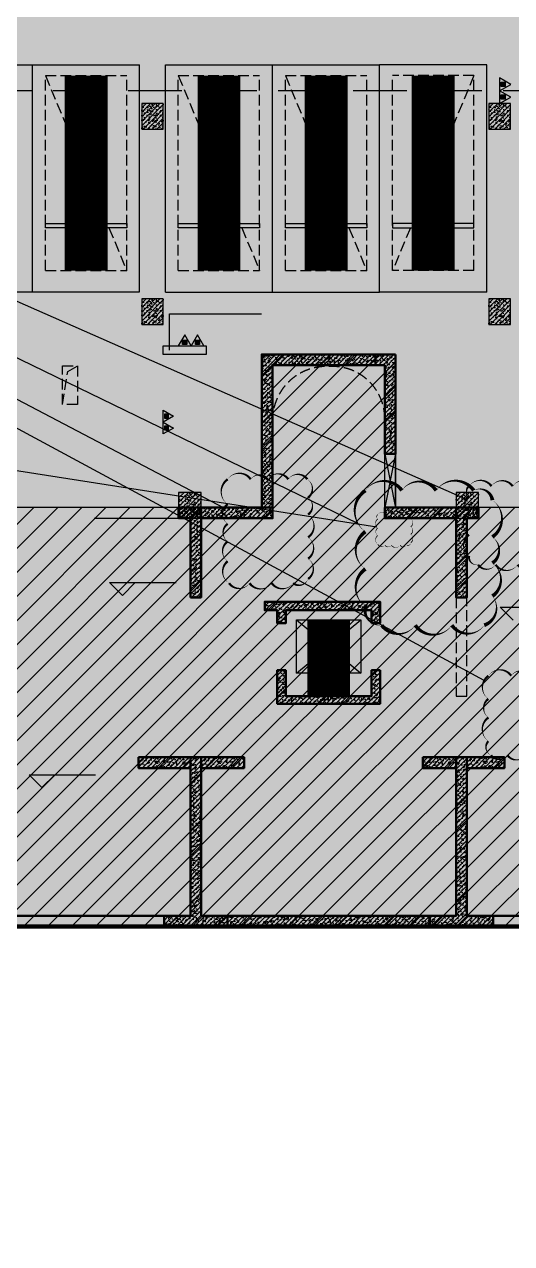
# Model space of a CAD drawing. Extents: x -1338203 to 1886333, y -530034 to 1031844.
# Drawn here: x 689717 to 701085, y 74247 to 102698 of the extents above; entities that cross this region are included whole.
import ezdxf

# ---------------------------------------------------------------- set-up
doc = ezdxf.new("R2010")
doc.units = 0
doc.header["$LTSCALE"] = 1000
doc.header["$MEASUREMENT"] = 0
for name, pattern in [('$2$DASH', [0.35, 0.25, -0.1]), ('A-001-平面B2$0$__DASH', [0.35, 0.25, -0.1]), ('A-14-平面B1$0$DASH', [0.35, 0.25, -0.1]), ('DASH', [0.35, 0.25, -0.1])]:
    doc.linetypes.add(name, pattern=pattern)
for name, color, linetype in [('$0$0A-O-HOLE', 52, 'Continuous'), ('$0$DIM_SYMB', 3, 'Continuous'), ('0A-P-PKNG-LINE', 9, 'Continuous'), ('A-14-平面B1$0$0A-A-SYMB-ELEV', 150, 'Continuous'), ('A-14-平面B1$0$0A-B-D&W', 135, 'Continuous'), ('A-14-平面B1$0$0A-E-EVTR', 2, 'Continuous'), ('A-14-平面B1$0$0A-E-STRS', 2, 'Continuous'), ('p-a-core', 1, 'Continuous'), ('p-a-regular', 5, 'Continuous'), ('S001地下一墙柱$0$S001地下一墙柱$0$0S-CC-LINE', 52, 'Continuous'), ('S001地下一墙柱$0$S001地下一墙柱$0$0S-CW-HATCH', 251, 'Continuous'), ('S001地下一墙柱$0$S001地下一墙柱$0$0S-CW-HATCH-UP', 251, 'Continuous'), ('S14柱墙B1_1$0$0S-CW-HATCH', 251, 'Continuous'), ('S14柱墙B1_1$0$0S-CW-HATCH-UP', 251, 'Continuous'), ('S14柱墙B1_1$0$0S-S-HOLE', 55, 'Continuous'), ('负一层消火栓$0$0P-ACC-FH', 7, 'Continuous'), ('负一层消火栓$0$0P-DIM-FH', 3, 'Continuous'), ('负一层消火栓$0$0P-EQUIP-FH', 7, 'Continuous'), ('负一层消火栓$0$大T4 给排水户型大样$0$0P-EQUIP-FH', 7, 'Continuous')]:
    doc.layers.add(name, color=color, linetype=linetype)
for name, color, linetype, plot in [('A-14-平面B1$0$AAD-A-MARK', 6, 'Continuous', False), ('A-14-平面B1$0$AAD-A-MODIFY_20230109', 201, 'Continuous', False), ('A-14-平面B1$0$AAD-A-MODIFY_20230111', 201, 'Continuous', False), ('AAD-A-PROOF', 30, 'Continuous', False)]:
    doc.layers.add(name, color=color, linetype=linetype, plot=plot)
doc.layers.add('p-a-regular-narrow', color=7, linetype='Continuous', true_color=0x9600ff)
doc.layers.add('p-h-walkable', color=7, linetype='Continuous', lineweight=70, true_color=0xf0f0f0)
doc.layers.add('S14柱墙B1_1$0$0S-CW-LINE', color=7, linetype='Continuous', lineweight=50)
pattern_1 = [(45, (-38543.802, -6670.83), (-17.67767, 17.67767), [])]
pattern_2 = [(45, (126415.59, -296186.8), (-53.0330086, 53.0330086), []), (50, (126415.59, -296186.8), (215.178055, -18.82564), [22.5, -247.5]), (355, (126415.59, -296186.8), (-41.6254, 225.65764), [18, -198]), (100.4514, (126433.52, -296188.37), (173.552815, 206.83186), [19.12206, -210.342634]), (46.1842, (126415.6, -296126.8), (320.17231, -49.6557), [33.75, -371.25]), (96.6356, (126442.27, -296130.94), (280.39881, 292.23536), [28.68309, -315.5139]), (351.1842, (126415.6, -296126.8), (280.39858, 292.23558), [27, -297]), (21, (126445.59, -296141.8), (179.072116, -120.785667), [22.5, -247.5]), (326, (126445.59, -296141.8), (72.9946, 217.54501), [18, -198]), (71.4514, (126460.51, -296151.87), (252.06679, 96.75915), [19.12206, -210.342634]), (37.5, (126415.59, -296186.8), (3.647957, 99.868156), [0, -195.6, 0, -201, 0, -198.75]), (7.5, (126415.59, -296186.8), (78.920861, 118.323514), [0, -114.6, 0, -191.1, 0, -75.75]), (327.5, (126348.69, -296186.8), (160.146731, -6.7664615), [0, -75, 0, -234, 0, -310.5]), (317.5, (126318.69, -296186.8), (174.95585, 30.031495), [0, -97.5, 0, -155.4, 0, -220.5])]
pattern_3 = [(45, (-1692902.3, -184090.26), (-53.0330086, 53.0330086), []), (50, (-1692902.3, -184090.26), (215.178055, -18.82564), [22.5, -247.5]), (355, (-1692902.3, -184090.26), (-41.6254, 225.65764), [18, -198]), (100.4514, (-1692884.37, -184091.83), (173.552815, 206.831863), [19.122057, -210.342634]), (46.1842, (-1692902.3, -184030.26), (320.172315, -49.655704), [33.75, -371.25]), (96.6356, (-1692875.62, -184034.4), (280.39881, 292.23536), [28.683086, -315.5139]), (351.1842, (-1692902.3, -184030.26), (280.398584, 292.23558), [27, -297]), (21, (-1692872.3, -184045.26), (179.072116, -120.785667), [22.5, -247.5]), (326, (-1692872.3, -184045.26), (72.9946, 217.545014), [18, -198]), (71.4514, (-1692857.38, -184055.32), (252.066789, 96.759149), [19.122057, -210.342634]), (37.5, (-1692902.3, -184090.26), (3.6479566, 99.8681561), [0, -195.6, 0, -201, 0, -198.75]), (7.5, (-1692902.3, -184090.26), (78.920861, 118.3235136), [0, -114.6, 0, -191.1, 0, -75.75]), (327.5, (-1692969.2, -184090.26), (160.1467309, -6.7664615), [0, -75, 0, -234, 0, -310.5]), (317.5, (-1692999.2, -184090.26), (174.955851, 30.031495), [0, -97.5, 0, -155.4, 0, -220.5])]
pattern_4 = [(45, (-1660202.3, -184090.26), (-53.0330086, 53.0330086), []), (50, (-1660202.3, -184090.26), (215.178055, -18.82564), [22.5, -247.5]), (355, (-1660202.3, -184090.26), (-41.6254, 225.65764), [18, -198]), (100.4514, (-1660184.37, -184091.83), (173.552815, 206.831863), [19.122057, -210.342634]), (46.1842, (-1660202.3, -184030.26), (320.172315, -49.655704), [33.75, -371.25]), (96.6356, (-1660175.62, -184034.4), (280.39881, 292.23536), [28.683086, -315.5139]), (351.1842, (-1660202.3, -184030.26), (280.398584, 292.23558), [27, -297]), (21, (-1660172.3, -184045.26), (179.072116, -120.785667), [22.5, -247.5]), (326, (-1660172.3, -184045.26), (72.9946, 217.545014), [18, -198]), (71.4514, (-1660157.38, -184055.32), (252.066789, 96.759149), [19.122057, -210.342634]), (37.5, (-1660202.3, -184090.26), (3.6479566, 99.8681561), [0, -195.6, 0, -201, 0, -198.75]), (7.5, (-1660202.3, -184090.26), (78.920861, 118.3235136), [0, -114.6, 0, -191.1, 0, -75.75]), (327.5, (-1660269.2, -184090.26), (160.1467309, -6.7664615), [0, -75, 0, -234, 0, -310.5]), (317.5, (-1660299.2, -184090.26), (174.955851, 30.031495), [0, -97.5, 0, -155.4, 0, -220.5])]

# ---------------------------------------------------------------- blocks, each defined once
blk = doc.blocks.new('A$C2C814229')
at = {"layer": '$0$0A-O-HOLE', "linetype": 'DASH'}
blk.add_lwpolyline([(-75759, -212161), (-75409, -212161), (-75409, -213061), (-75759, -213061)], close=True, dxfattribs=at)
blk.add_lwpolyline([(-75759, -213061), (-75635, -212290), (-75409, -212161)], dxfattribs=at)
blk = doc.blocks.new('负一层消火栓$0$大T4 给排水户型大样$0$$TwtSys$00000546')
h = blk.add_hatch()
h.set_pattern_fill('ANSI31', color=256, scale=200, style=0)
h.set_pattern_definition(pattern_1)
h.paths.add_polyline_path([(-65, 174), (65, 174), (65, 44), (-65, 44)])
for points in [[(0, 344), (-198, 0), (198, 0)], [(-65, 174), (65, 174), (65, 44), (-65, 44)]]:
    blk.add_lwpolyline(points, close=True)
blk = doc.blocks.new('负一层消火栓$0$$TwtSys$00000546')
h = blk.add_hatch()
h.set_pattern_fill('ANSI31', color=256, scale=200, style=0)
h.set_pattern_definition(pattern_1)
h.paths.add_polyline_path([(-65, 174), (65, 174), (65, 44), (-65, 44)])
for points in [[(0, 344), (-198, 0), (198, 0)], [(-65, 174), (65, 174), (65, 44), (-65, 44)]]:
    blk.add_lwpolyline(points, close=True)
blk = doc.blocks.new('负一层消火栓')
at = {"layer": '负一层消火栓$0$0P-ACC-FH'}
blk.add_lwpolyline([(-72409, -211693), (-72409, -211893), (-73409, -211893), (-73409, -211693)], close=True, dxfattribs=at)
at = {"layer": '负一层消火栓$0$0P-DIM-FH'}
for p, q in [((-73259, -211793), (-73259, -210944)), ((-73259, -210944), (-71117, -210944))]:
    blk.add_line(p, q, dxfattribs=at)
at = {"layer": '负一层消火栓$0$0P-EQUIP-FH', "xscale": 0.75, "yscale": 0.75, "zscale": 0.75, "rotation": 270}
for p in [(-65559, -205590), (-65559, -205887)]:
    blk.add_blockref('负一层消火栓$0$$TwtSys$00000546', p, dxfattribs=at)
at = {"layer": '负一层消火栓$0$0P-EQUIP-FH', "xscale": 0.75, "yscale": 0.75, "zscale": 0.75}
for p in [(-72908, -211693, 800), (-72908, -211694, 800), (-72610, -211693, 800), (-72610, -211694, 800)]:
    blk.add_blockref('负一层消火栓$0$$TwtSys$00000546', p, dxfattribs=at)
at = {"layer": '负一层消火栓$0$大T4 给排水户型大样$0$0P-EQUIP-FH', "xscale": -0.7, "yscale": 0.7, "zscale": 0.7, "rotation": 269.999769123876}
for p in [(-73409, -213332), (-73409, -213610)]:
    blk.add_blockref('负一层消火栓$0$大T4 给排水户型大样$0$$TwtSys$00000546', p, dxfattribs=at)
blk = doc.blocks.new('剖面位置')
at = {"layer": '$0$DIM_SYMB', "linetype": '$2$DASH', "ltscale": 5}
blk.add_lwpolyline([(-151227, -205737), (127993, -205737)], dxfattribs=at)
blk.add_lwpolyline([(-151227, -205737), (127993, -205737)], dxfattribs=at)
blk = doc.blocks.new('A-14-平面B1')
blk.add_line((27225, 4240), (29475, 4240))
at = {"layer": 'A-14-平面B1$0$0A-A-SYMB-ELEV'}
for p, q in [((27889, 2439), (27589, 2739)), ((27589, 2739), (29138, 2739)), ((27889, 2439), (28189, 2739)), ((37002, 1862), (36702, 2162)), ((36702, 2162), (38251, 2162)), ((26011, -2047), (25711, -1747)), ((25711, -1747), (27260, -1747)), ((26011, -2047), (26311, -1747))]:
    blk.add_line(p, q, dxfattribs=at)
at = {"layer": 'A-14-平面B1$0$0A-B-D&W', "linetype": 'A-14-平面B1$0$DASH'}
blk.add_lwpolyline([(35925, 2390), (35675, 2390), (35675, 90), (35925, 90)], close=True, dxfattribs=at)
at = {"layer": 'A-14-平面B1$0$0A-E-EVTR'}
for p, q in [((31950, 625), (31950, 1865)), ((31950, 1865), (33450, 1865)), ((31950, 625), (33450, 1865)), ((31950, 1865), (33450, 625)), ((33450, 1865), (33450, 625)), ((33450, 625), (31950, 625)), ((32250, 315), (32250, 470)), ((32250, 470), (33150, 470)), ((33150, 315), (32250, 315)), ((33150, 470), (33150, 315))]:
    blk.add_line(p, q, dxfattribs=at)
at = {"layer": 'A-14-平面B1$0$0A-E-STRS'}
blk.add_line((32640, 4500), (32640, 4500), dxfattribs=at)
at = {"layer": 'A-14-平面B1$0$0A-E-STRS', "linetype": 'A-14-平面B1$0$DASH', "flags": 128}
blk.add_lwpolyline([(34010, 6560, 0.414214), (32790, 7780), (32630, 7780, 0.402764), (31390, 6560)], format="xyb", dxfattribs=at)
at = {"layer": 'A-14-平面B1$0$AAD-A-MARK'}
for q in [(32500, 0), (32500, 0), (32700, 200), (32700, 200)]:
    blk.add_line((32700, 0), q, dxfattribs=at)
blk.add_circle((32700, 0), 100, dxfattribs=at)
blk.add_circle((32700, 0), 100, dxfattribs=at)
at = {"layer": 'A-14-平面B1$0$AAD-A-MODIFY_20230109', "color": 6}
for p, q in [((30260, 4472), (-4607, 22763)), ((35903, 4680), (-4965, 22681)), ((33383, 4118), (-4379, 22450)), ((36327, 450), (-4322, 22401))]:
    blk.add_line(p, q, dxfattribs=at)
at = {"layer": 'A-14-平面B1$0$AAD-A-MODIFY_20230109', "color": 6, "flags": 128}
for points in [[(30344, 5148, 0, 56.3, -0.520567), (30882, 5148, 0, 56.3, -0.520567), (31272, 5148, 0, 56.3, -0.520567), (31759, 5148, 0, 56.3, -0.520567), (32201, 5148, 0, 56.3, -0.520567), (32220, 4720, 0, 56.3, -0.520567), (32220, 4325, 0, 56.3, -0.520567), (32220, 3793, 0, 56.3, -0.520567), (32220, 3296, 0, 56.3, -0.520567), (32220, 2823, 0, 56.3, -0.520567), (31871, 2724, 0, 56.3, -0.520567), (31371, 2724, 0, 56.3, -0.520567), (30854, 2724, 0, 56.3, -0.520567), (30376, 2724, 0, 56.3, -0.520567), (30344, 3235, 0, 56.3, -0.520567), (30344, 3696, 0, 56.3, -0.520567), (30344, 4108, 0, 56.3, -0.520567), (30344, 4566, 0, 56.3, -0.520567)], [(33558, 4887, 0, 88.9, -0.520567), (34408, 4887, 0, 88.9, -0.520567), (35209, 4887, 0, 88.9, -0.520567), (36084, 4887, 0, 88.9, -0.520567), (36520, 4661, 0, 88.9, -0.520567), (36520, 3801, 0, 88.9, -0.520567), (36520, 3191, 0, 88.9, -0.520567), (36520, 2421, 0, 88.9, -0.520567), (36330, 1742, 0, 88.9, -0.520567), (35573, 1742, 0, 88.9, -0.520567), (34719, 1742, 0, 88.9, -0.520567), (33939, 1742, 0, 88.9, -0.520567), (33558, 2181, 0, 88.9, -0.520567), (33558, 3055, 0, 88.9, -0.520567), (33558, 3925, 0, 88.9, -0.520567)], [(35976, 4986, 0, 55, -0.520567), (36499, 4986, 0, 55, -0.520567), (36994, 4986, 0, 55, -0.520567), (37509, 4986, 0, 55, -0.520567), (37956, 4986, 0, 55, -0.520567), (38424, 4986, 0, 55, -0.520567), (38602, 4782, 0, 55, -0.520567), (38602, 4283, 0, 55, -0.520567), (38602, 3898, 0, 55, -0.520567), (38602, 3427, 0, 55, -0.520567), (38447, 3154, 0, 55, -0.520567), (38045, 3154, 0, 55, -0.520567), (37568, 3154, 0, 55, -0.520567), (37110, 3154, 0, 55, -0.520567), (36594, 3154, 0, 55, -0.520567), (36187, 3154, 0, 55, -0.520567), (35976, 3361, 0, 55, -0.520567), (35976, 3854, 0, 55, -0.520567), (35976, 4381, 0, 55, -0.520567), (35976, 4763, 0, 55, -0.520567)], [(36428, 563, 0, 55.6, -0.520567), (36960, 563, 0, 55.6, -0.520567), (37395, 563, 0, 55.6, -0.520567), (37892, 563, 0, 55.6, -0.520567), (38431, 563, 0, 55.6, -0.520567), (38890, 563, 0, 55.6, -0.520567), (39242, 422, 0, 55.6, -0.520567), (39242, 38, 0, 55.6, -0.520567), (39242, -424, 0, 55.6, -0.520567), (39242, -808, 0, 55.6, -0.520567), (39179, -1291, 0, 55.6, -0.520567), (38695, -1291, 0, 55.6, -0.520567), (38180, -1291, 0, 55.6, -0.520567), (37748, -1291, 0, 55.6, -0.520567), (37292, -1291, 0, 55.6, -0.520567), (36872, -1291, 0, 55.6, -0.520567), (36488, -1291, 0, 55.6, -0.520567), (36428, -964, 0, 55.6, -0.520567), (36428, -412, 0, 55.6, -0.520567), (36428, 22, 0, 55.6, -0.520567)]]:
    blk.add_lwpolyline(points, format="xyseb", close=True, dxfattribs=at)
at = {"layer": 'A-14-平面B1$0$AAD-A-MODIFY_20230111', "color": 4}
blk.add_line((33827, 4030), (-19882, 12423), dxfattribs=at)
at = {"layer": 'A-14-平面B1$0$AAD-A-MODIFY_20230111', "color": 4, "flags": 128}
blk.add_lwpolyline([(33847, 4325, 0, 21.5, -0.520567), (34061, 4325, 0, 21.5, -0.520567), (34245, 4325, 0, 21.5, -0.520567), (34399, 4325, 0, 21.5, -0.520567), (34551, 4325, 0, 21.5, -0.520567), (34615, 4229, 0, 21.5, -0.520567), (34615, 4040, 0, 21.5, -0.520567), (34615, 3862, 0, 21.5, -0.520567), (34615, 3668, 0, 21.5, -0.520567), (34526, 3608, 0, 21.5, -0.520567), (34369, 3608, 0, 21.5, -0.520567), (34164, 3608, 0, 21.5, -0.520567), (34014, 3608, 0, 21.5, -0.520567), (33847, 3630, 0, 21.5, -0.520567), (33847, 3835, 0, 21.5, -0.520567), (33847, 4012, 0, 21.5, -0.520567), (33847, 4222, 0, 21.5, -0.520567)], format="xyseb", close=True, dxfattribs=at)

msp = doc.modelspace()

# ---------------------------------------------------------------- hatches: boundary and pattern name
at = {"ltscale": 0.002}
h = msp.add_hatch(dxfattribs=at)
h.set_pattern_fill('ANSI31', color=8, scale=250)
h.set_pattern_definition([(45, (321361.53, 273455.2), (-280.633, 280.633), [])])
h.paths.add_polyline_path([(712866.6, 90425.6), (710876.6, 90425.6), (710876.6, 91425.6), (706406.6, 91425.6), (706406.6, 91425.6), (698376.6, 91425.6), (698376.6, 94995.6), (695256.6, 94995.6), (695256.6, 91425.6), (687226.6, 91425.6), (687226.6, 90425.6), (684786.6, 90425.6), (684786.6, 91425.6), (682456.6, 91425.6), (682456.6, 90425.6), (678476.6, 90425.6), (678476.6, 91425.6), (676256.6, 91425.6), (676256.6, 90425.6), (673706.6, 90425.6), (673706.6, 91425.6), (665676.6, 91425.6), (665676.6, 94995.6), (662556.6, 94995.6), (662556.6, 91425.6), (654526.6, 91425.6), (654526.6, 90425.6), (653916.6, 90425.6), (649906.6, 90425.6), (647816.6, 90425.6), (647816.6, 81645.6), (650701.6, 81645.6), (650701.6, 81045.6), (650951.6, 81045.6), (650951.6, 81645.6), (652281.6, 81645.6), (652281.6, 81045.6), (652531.6, 81045.6), (652531.6, 81645.6), (654356.6, 81645.6), (654356.6, 81045.6), (654776.6, 81045.6), (654776.6, 81645.6), (673456.6, 81645.6), (673456.6, 81045.6), (673876.6, 81045.6), (673876.6, 81645.6), (675701.6, 81645.6), (675701.6, 81045.6), (675951.6, 81045.6), (675951.6, 81645.6), (677281.6, 81645.6), (677281.6, 81045.6), (677531.6, 81045.6), (677531.6, 81645.6), (683401.6, 81645.6), (683401.6, 81045.6), (683651.6, 81045.6), (683651.6, 81645.6), (684981.6, 81645.6), (684981.6, 81045.6), (685231.6, 81045.6), (685231.6, 81645.6), (687056.6, 81645.6), (687056.6, 81045.6), (687476.6, 81045.6), (687476.6, 81645.6), (706156.6, 81645.6), (706156.6, 81045.6), (706576.6, 81045.6), (706576.6, 81645.6), (708401.6, 81645.6), (708401.6, 81045.6), (708651.6, 81045.6), (708651.6, 81645.6), (709981.6, 81645.6), (709981.6, 81045.6), (710231.6, 81045.6), (710231.6, 81645.6), (717486.6, 81645.6), (717486.6, 83725.6), (717486.6, 85725.6), (717486.6, 92995.6), (712866.6, 92995.6)])
at = {"layer": 'p-h-walkable', "ltscale": 0.002}
h = msp.add_hatch(color=256, dxfattribs=at)
h.dxf.hatch_style = 1
h.paths.add_polyline_path([(633826.6, 244460.7), (640276.6, 244575.6), (640576.6, 234544.8), (645576.7, 234544.6), (645576.7, 209278.9), (732355.9, 209029), (732355.1, 235229.9), (738506.7, 235229.9), (738506.6, 268838.9), (732734.3, 268838.9), (732734.3, 272898.9), (711963.1, 272898.9), (711963.1, 278984.7), (717256.7, 278984.7), (717256.7, 284049), (733571.6, 284135.6), (733996.6, 290449.1), (739216.6, 290449.1), (739766.6, 284299.1), (754626.6, 284299.1), (755296.6, 290449.1), (760516.6, 290449.1), (760816.6, 283049.1), (760816.3, 275879.2), (775122.6, 275879.2), (776006.6, 274138.9), (776006.6, 259429.1), (778716.6, 259429.1), (778716.6, 238849.1), (783416.6, 238849.1), (783416.6, 237229.1), (782066.6, 237229.1), (782066.6, 234429.1), (779546.6, 234429.1), (779546.6, 237129.1), (773916.6, 237129.1), (773916.6, 243229.1), (764306.6, 243225.6), (764306.6, 236639.1), (760766.6, 236639.1), (760766.6, 234429.1), (758246.6, 234429.1), (758246.6, 238649.1), (762116.6, 238649.1), (762116.6, 243225.6), (748656.6, 243225.6), (748756.3, 207529.1), (800106.6, 207528.9), (800206.7, 201639.7), (812908.2, 202239.1), (812576.6, 180449.3), (744206, 180449.3), (744206, 173439), (728556.7, 173439), (728556.6, 122289.1), (746356.6, 122289.1), (750916.6, 132325.6), (842896.6, 132325.6), (843211.6, 121345.6), (839116.6, 121345.6), (839116.6, 93449.1), (864906.6, 93449.1), (864906.6, 79694), (875856.6, 74929.1), (875856.6, 65749.1), (834560.6, 65749.1), (839142.9, 28436.3), (869465.5, 32160.2), (871163.4, 18334), (873704.3, 18646.1), (877328.9, 5540.2), (761876.2, -8638.5), (761133.2, 2082.3), (764950.9, 5291.5), (763253.1, 19116.3), (799242.7, 23536.1), (793807.6, 65749.1), (750756.6, 65749.1), (751556.6, 81645.6), (636016.6, 81645.6), (636016.6, 96345.6), (629416.6, 96345.6), (629416.6, 118203.2), (622306.6, 118203.2), (622286.6, 139083.2), (644406.6, 137003.2), (644406.6, 129968.2), (656656.6, 129968.2), (656406.6, 138083.2), (712156.6, 138083.2), (711856.6, 184449.1), (581811.6, 184349.1), (581826.6, 197199.1), (585876.6, 197449.1), (585976.6, 209279), (629226.6, 209578.9), (628926.8, 236145.4), (633826.6, 236145.6)])
at = {"layer": 'S001地下一墙柱$0$S001地下一墙柱$0$0S-CW-HATCH'}
h = msp.add_hatch(color=256, dxfattribs=at)
h.dxf.hatch_style = 1
h.paths.add_polyline_path([(692956.6, 100853.2), (692456.6, 100853.2), (692456.6, 100253.2), (692956.6, 100253.2)])
h = msp.add_hatch(color=256, dxfattribs=at)
h.dxf.hatch_style = 1
h.paths.add_polyline_path([(701056.6, 100853.2), (700556.6, 100853.2), (700556.6, 100253.2), (701056.6, 100253.2)])
h = msp.add_hatch(color=256, dxfattribs=at)
h.dxf.hatch_style = 1
h.paths.add_polyline_path([(692956.6, 96295.6), (692456.6, 96295.6), (692456.6, 95695.6), (692956.6, 95695.6)])
h = msp.add_hatch(color=256, dxfattribs=at)
h.dxf.hatch_style = 1
h.paths.add_polyline_path([(701056.6, 96295.6), (700556.6, 96295.6), (700556.6, 95695.6), (701056.6, 95695.6)])
h = msp.add_hatch(color=256, dxfattribs=at)
h.dxf.hatch_style = 1
h.paths.add_polyline_path([(693841.6, 91775.6), (693316.6, 91775.6), (693316.6, 91175.6), (693841.6, 91175.6)])
h = msp.add_hatch(color=256, dxfattribs=at)
h.dxf.hatch_style = 1
h.paths.add_polyline_path([(700316.6, 91775.6), (699791.6, 91775.6), (699791.6, 91175.6), (700316.6, 91175.6)])
at = {"layer": 'S001地下一墙柱$0$S001地下一墙柱$0$0S-CW-HATCH-UP'}
h = msp.add_hatch(dxfattribs=at)
h.set_pattern_fill('钢筋混凝土', color=256, scale=30)
h.set_pattern_definition([(45, (725267.34, 109804.91), (-53.03301, 53.03301), []), (50, (725267.34, 109804.91), (215.1781, -18.8256), [22.5, -247.5]), (355, (725267.34, 109804.9), (-41.6254, 225.6576), [18, -198]), (100.4514, (725285.27, 109803.34), (173.5528, 206.8319), [19.122, -210.3426]), (46.1842, (725267.34, 109864.9), (320.1723, -49.6557), [33.75, -371.25]), (96.6356, (725294.02, 109860.77), (280.3988, 292.2354), [28.683, -315.514]), (351.1842, (725267.34, 109864.9), (280.3986, 292.2356), [27, -297]), (21, (725297.34, 109849.91), (179.0721, -120.7857), [22.5, -247.5]), (326, (725297.34, 109849.9), (72.9946, 217.545), [18, -198]), (71.4514, (725312.26, 109839.84), (252.0668, 96.7591), [19.122, -210.3426]), (37.5, (725267.34, 109804.91), (3.64796, 99.86816), [0, -195.6, 0, -201, 0, -198.75]), (7.5, (725267.34, 109804.91), (78.92086, 118.3235), [0, -114.6, 0, -191.1, 0, -75.75]), (327.5, (725200.44, 109804.91), (160.14673, -6.76646), [0, -75, 0, -234, 0, -310.5]), (317.5, (725170.44, 109804.91), (174.95585, 30.0315), [0, -97.5, 0, -155.4, 0, -220.5])])
h.paths.add_polyline_path([(692956.6, 100853.2), (692456.6, 100853.2), (692456.6, 100253.2), (692956.6, 100253.2)])
h = msp.add_hatch(dxfattribs=at)
h.set_pattern_fill('钢筋混凝土', color=256, scale=30)
h.set_pattern_definition([(45, (733367.34, 109804.91), (-53.03301, 53.03301), []), (50, (733367.34, 109804.91), (215.1781, -18.8256), [22.5, -247.5]), (355, (733367.34, 109804.9), (-41.6254, 225.6576), [18, -198]), (100.4514, (733385.27, 109803.34), (173.5528, 206.8319), [19.122, -210.3426]), (46.1842, (733367.34, 109864.9), (320.1723, -49.6557), [33.75, -371.25]), (96.6356, (733394.02, 109860.77), (280.3988, 292.2354), [28.683, -315.514]), (351.1842, (733367.34, 109864.9), (280.3986, 292.2356), [27, -297]), (21, (733397.34, 109849.91), (179.0721, -120.7857), [22.5, -247.5]), (326, (733397.34, 109849.9), (72.9946, 217.545), [18, -198]), (71.4514, (733412.26, 109839.84), (252.0668, 96.7591), [19.122, -210.3426]), (37.5, (733367.34, 109804.91), (3.64796, 99.86816), [0, -195.6, 0, -201, 0, -198.75]), (7.5, (733367.34, 109804.91), (78.92086, 118.3235), [0, -114.6, 0, -191.1, 0, -75.75]), (327.5, (733300.44, 109804.91), (160.14673, -6.76646), [0, -75, 0, -234, 0, -310.5]), (317.5, (733270.44, 109804.91), (174.95585, 30.0315), [0, -97.5, 0, -155.4, 0, -220.5])])
h.paths.add_polyline_path([(701056.6, 100853.2), (700556.6, 100853.2), (700556.6, 100253.2), (701056.6, 100253.2)])
h = msp.add_hatch(dxfattribs=at)
h.set_pattern_fill('钢筋混凝土', color=256, scale=30)
h.set_pattern_definition([(45, (725267.34, 105247.31), (-53.03301, 53.03301), []), (50, (725267.34, 105247.31), (215.1781, -18.8256), [22.5, -247.5]), (355, (725267.34, 105247.31), (-41.6254, 225.6576), [18, -198]), (100.4514, (725285.27, 105245.74), (173.5528, 206.8319), [19.122, -210.3426]), (46.1842, (725267.34, 105307.31), (320.1723, -49.6557), [33.75, -371.25]), (96.6356, (725294.02, 105303.18), (280.3988, 292.2354), [28.683, -315.514]), (351.1842, (725267.34, 105307.3), (280.3986, 292.2356), [27, -297]), (21, (725297.34, 105292.31), (179.0721, -120.7857), [22.5, -247.5]), (326, (725297.34, 105292.31), (72.9946, 217.545), [18, -198]), (71.4514, (725312.26, 105282.25), (252.0668, 96.7591), [19.122, -210.3426]), (37.5, (725267.34, 105247.31), (3.64796, 99.86816), [0, -195.6, 0, -201, 0, -198.75]), (7.5, (725267.34, 105247.31), (78.92086, 118.3235), [0, -114.6, 0, -191.1, 0, -75.75]), (327.5, (725200.44, 105247.31), (160.14673, -6.76646), [0, -75, 0, -234, 0, -310.5]), (317.5, (725170.44, 105247.31), (174.95585, 30.0315), [0, -97.5, 0, -155.4, 0, -220.5])])
h.paths.add_polyline_path([(692956.6, 96295.6), (692456.6, 96295.6), (692456.6, 95695.6), (692956.6, 95695.6)])
h = msp.add_hatch(dxfattribs=at)
h.set_pattern_fill('钢筋混凝土', color=256, scale=30)
h.set_pattern_definition([(45, (733367.34, 105247.31), (-53.03301, 53.03301), []), (50, (733367.34, 105247.31), (215.1781, -18.8256), [22.5, -247.5]), (355, (733367.34, 105247.31), (-41.6254, 225.6576), [18, -198]), (100.4514, (733385.27, 105245.74), (173.5528, 206.8319), [19.122, -210.3426]), (46.1842, (733367.34, 105307.31), (320.1723, -49.6557), [33.75, -371.25]), (96.6356, (733394.02, 105303.18), (280.3988, 292.2354), [28.683, -315.514]), (351.1842, (733367.34, 105307.3), (280.3986, 292.2356), [27, -297]), (21, (733397.34, 105292.31), (179.0721, -120.7857), [22.5, -247.5]), (326, (733397.34, 105292.31), (72.9946, 217.545), [18, -198]), (71.4514, (733412.26, 105282.25), (252.0668, 96.7591), [19.122, -210.3426]), (37.5, (733367.34, 105247.31), (3.64796, 99.86816), [0, -195.6, 0, -201, 0, -198.75]), (7.5, (733367.34, 105247.31), (78.92086, 118.3235), [0, -114.6, 0, -191.1, 0, -75.75]), (327.5, (733300.44, 105247.31), (160.14673, -6.76646), [0, -75, 0, -234, 0, -310.5]), (317.5, (733270.44, 105247.31), (174.95585, 30.0315), [0, -97.5, 0, -155.4, 0, -220.5])])
h.paths.add_polyline_path([(701056.6, 96295.6), (700556.6, 96295.6), (700556.6, 95695.6), (701056.6, 95695.6)])
h = msp.add_hatch(dxfattribs=at)
h.set_pattern_fill('钢筋混凝土', color=256, scale=30)
h.set_pattern_definition([(45, (726152.34, 100727.31), (-53.03301, 53.03301), []), (50, (726152.34, 100727.31), (215.1781, -18.8256), [22.5, -247.5]), (355, (726152.34, 100727.31), (-41.6254, 225.6576), [18, -198]), (100.4514, (726170.27, 100725.74), (173.5528, 206.8319), [19.122, -210.3426]), (46.1842, (726152.34, 100787.31), (320.1723, -49.6557), [33.75, -371.25]), (96.6356, (726179.02, 100783.18), (280.3988, 292.2354), [28.683, -315.514]), (351.1842, (726152.34, 100787.3), (280.3986, 292.2356), [27, -297]), (21, (726182.34, 100772.31), (179.0721, -120.7857), [22.5, -247.5]), (326, (726182.34, 100772.31), (72.9946, 217.545), [18, -198]), (71.4514, (726197.26, 100762.25), (252.0668, 96.7591), [19.122, -210.3426]), (37.5, (726152.34, 100727.31), (3.64796, 99.86816), [0, -195.6, 0, -201, 0, -198.75]), (7.5, (726152.34, 100727.31), (78.92086, 118.3235), [0, -114.6, 0, -191.1, 0, -75.75]), (327.5, (726085.44, 100727.31), (160.14673, -6.76646), [0, -75, 0, -234, 0, -310.5]), (317.5, (726055.44, 100727.31), (174.95585, 30.0315), [0, -97.5, 0, -155.4, 0, -220.5])])
h.paths.add_polyline_path([(693841.6, 91775.6), (693316.6, 91775.6), (693316.6, 91175.6), (693841.6, 91175.6)])
h = msp.add_hatch(dxfattribs=at)
h.set_pattern_fill('钢筋混凝土', color=256, scale=30)
h.set_pattern_definition([(45, (732602.34, 100727.31), (-53.03301, 53.03301), []), (50, (732602.34, 100727.31), (215.1781, -18.8256), [22.5, -247.5]), (355, (732602.34, 100727.31), (-41.6254, 225.6576), [18, -198]), (100.4514, (732620.27, 100725.74), (173.5528, 206.8319), [19.122, -210.3426]), (46.1842, (732602.34, 100787.31), (320.1723, -49.6557), [33.75, -371.25]), (96.6356, (732629.02, 100783.18), (280.3988, 292.2354), [28.683, -315.514]), (351.1842, (732602.34, 100787.3), (280.3986, 292.2356), [27, -297]), (21, (732632.34, 100772.31), (179.0721, -120.7857), [22.5, -247.5]), (326, (732632.34, 100772.31), (72.9946, 217.545), [18, -198]), (71.4514, (732647.26, 100762.25), (252.0668, 96.7591), [19.122, -210.3426]), (37.5, (732602.34, 100727.31), (3.64796, 99.86816), [0, -195.6, 0, -201, 0, -198.75]), (7.5, (732602.34, 100727.31), (78.92086, 118.3235), [0, -114.6, 0, -191.1, 0, -75.75]), (327.5, (732535.44, 100727.31), (160.14673, -6.76646), [0, -75, 0, -234, 0, -310.5]), (317.5, (732505.44, 100727.31), (174.95585, 30.0315), [0, -97.5, 0, -155.4, 0, -220.5])])
h.paths.add_polyline_path([(700316.6, 91775.6), (699791.6, 91775.6), (699791.6, 91175.6), (700316.6, 91175.6)])
at = {"layer": 'S14柱墙B1_1$0$0S-CW-HATCH'}
h = msp.add_hatch(color=256, dxfattribs=at)
h.dxf.hatch_style = 1
h.paths.add_polyline_path([(697906.6, 94745.6), (695506.6, 94745.6), (695506.6, 91425.6), (695256.6, 91425.6), (695256.6, 94995.6), (697906.6, 94995.6)])
h = msp.add_hatch(color=256, dxfattribs=at)
h.dxf.hatch_style = 1
h.paths.add_polyline_path([(698376.6, 94995.6), (698376.6, 92675.6), (698126.6, 92675.6), (698126.6, 94745.6), (697906.6, 94745.6), (697906.6, 94995.6)])
h = msp.add_hatch(color=256, dxfattribs=at)
h.dxf.hatch_style = 1
h.paths.add_polyline_path([(693591.6, 89325.6), (693591.6, 91175.6), (693316.6, 91175.6), (693316.6, 91425.6), (693841.6, 91425.6), (693841.6, 89325.6)])
h = msp.add_hatch(color=256, dxfattribs=at)
h.dxf.hatch_style = 1
h.paths.add_polyline_path([(695506.6, 91425.6), (693841.6, 91425.6), (693841.6, 91175.6), (695506.6, 91175.6)])
h = msp.add_hatch(color=256, dxfattribs=at)
h.dxf.hatch_style = 1
h.paths.add_polyline_path([(698126.6, 91425.6), (699791.6, 91425.6), (699791.6, 91175.6), (698126.6, 91175.6)])
h = msp.add_hatch(color=256, dxfattribs=at)
h.dxf.hatch_style = 1
h.paths.add_polyline_path([(700316.6, 91175.6), (700041.6, 91175.6), (700041.6, 89325.6), (699791.6, 89325.6), (699791.6, 91425.6), (700316.6, 91425.6)])
h = msp.add_hatch(color=256, dxfattribs=at)
h.dxf.hatch_style = 1
h.paths.add_polyline_path([(697816.6, 88725.6), (697816.6, 89025.6), (696706.6, 89025.6), (695816.6, 89025.6), (695816.6, 88725.6), (695616.6, 88725.6), (695616.6, 89025.6), (695326.6, 89025.6), (695326.6, 89205.6), (695326.3, 89225.6), (697996.3, 89225.6), (698016.3, 89225.6), (698016.6, 88725.6)])
h = msp.add_hatch(color=256, dxfattribs=at)
h.dxf.hatch_style = 1
h.paths.add_polyline_path([(698016.6, 87625.6), (698016.6, 86845.6), (696816.6, 86845.6), (695616.6, 86845.6), (695616.6, 87625.6), (695816.6, 87625.6), (695816.6, 87025.6), (696816.6, 87025.6), (697816.6, 87025.6), (697816.6, 87625.6)])
h = msp.add_hatch(color=256, dxfattribs=at)
h.dxf.hatch_style = 1
h.paths.add_polyline_path([(692381.6, 85595.6), (693591.6, 85595.6), (693591.6, 85345.6), (692381.6, 85345.6)])
h = msp.add_hatch(color=256, dxfattribs=at)
h.dxf.hatch_style = 1
h.paths.add_polyline_path([(693841.6, 81895.6), (694456.6, 81895.6), (694456.6, 81645.6), (693716.6, 81645.6), (692976.6, 81645.6), (692976.6, 81895.6), (693591.6, 81895.6), (693591.6, 85595.6), (693841.6, 85595.6)])
h = msp.add_hatch(color=256, dxfattribs=at)
h.dxf.hatch_style = 1
h.paths.add_polyline_path([(693841.6, 85595.6), (694841.6, 85595.6), (694841.6, 85345.6), (693841.6, 85345.6)])
h = msp.add_hatch(color=256, dxfattribs=at)
h.dxf.hatch_style = 1
h.paths.add_polyline_path([(699016.6, 85595.6), (699791.6, 85595.6), (699791.6, 85345.6), (699016.6, 85345.6)])
h = msp.add_hatch(color=256, dxfattribs=at)
h.dxf.hatch_style = 1
h.paths.add_polyline_path([(700656.6, 81645.6), (699916.6, 81645.6), (699176.6, 81645.6), (699176.6, 81895.6), (699791.6, 81895.6), (699791.6, 85595.6), (700041.6, 85595.6), (700041.6, 81895.6), (700656.6, 81895.6)])
h = msp.add_hatch(color=256, dxfattribs=at)
h.dxf.hatch_style = 1
h.paths.add_polyline_path([(700041.6, 85595.6), (700916.6, 85595.6), (700916.6, 85345.6), (700041.6, 85345.6)])
h = msp.add_hatch(color=256, dxfattribs=at)
h.dxf.hatch_style = 1
h.paths.add_polyline_path([(687476.6, 81895.6), (692976.6, 81895.6), (692976.6, 81645.6), (687476.6, 81645.6)])
h = msp.add_hatch(color=256, dxfattribs=at)
h.dxf.hatch_style = 1
h.paths.add_polyline_path([(694456.6, 81895.6), (699176.6, 81895.6), (699176.6, 81645.6), (694456.6, 81645.6)])
h = msp.add_hatch(color=256, dxfattribs=at)
h.dxf.hatch_style = 1
h.paths.add_polyline_path([(700656.6, 81895.6), (706156.6, 81895.6), (706156.6, 81645.6), (700656.6, 81645.6)])
at = {"layer": 'S14柱墙B1_1$0$0S-CW-HATCH-UP'}
h = msp.add_hatch(dxfattribs=at)
h.set_pattern_fill('钢筋混凝土', color=256, scale=30)
h.set_pattern_definition(pattern_2)
h.paths.add_polyline_path([(697906.6, 94745.6), (695506.6, 94745.6), (695506.6, 91425.6), (695256.6, 91425.6), (695256.6, 94995.6), (697906.6, 94995.6)])
h = msp.add_hatch(dxfattribs=at)
h.set_pattern_fill('钢筋混凝土', color=256, scale=30)
h.set_pattern_definition(pattern_2)
h.paths.add_polyline_path([(698376.6, 94995.6), (698376.6, 92675.6), (698126.6, 92675.6), (698126.6, 94745.6), (697906.6, 94745.6), (697906.6, 94995.6)])
h = msp.add_hatch(dxfattribs=at)
h.set_pattern_fill('钢筋混凝土', color=256, scale=30)
h.set_pattern_definition(pattern_2)
h.paths.add_polyline_path([(693591.6, 89325.6), (693591.6, 91175.6), (693316.6, 91175.6), (693316.6, 91425.6), (693841.6, 91425.6), (693841.6, 89325.6)])
h = msp.add_hatch(dxfattribs=at)
h.set_pattern_fill('钢筋混凝土', color=256, scale=30)
h.set_pattern_definition(pattern_4)
h.paths.add_polyline_path([(695506.6, 91425.6), (693841.6, 91425.6), (693841.6, 91175.6), (695506.6, 91175.6)])
h = msp.add_hatch(dxfattribs=at)
h.set_pattern_fill('钢筋混凝土', color=256, scale=30)
h.set_pattern_definition(pattern_4)
h.paths.add_polyline_path([(698126.6, 91425.6), (699791.6, 91425.6), (699791.6, 91175.6), (698126.6, 91175.6)])
h = msp.add_hatch(dxfattribs=at)
h.set_pattern_fill('钢筋混凝土', color=256, scale=30)
h.set_pattern_definition(pattern_2)
h.paths.add_polyline_path([(700316.6, 91175.6), (700041.6, 91175.6), (700041.6, 89325.6), (699791.6, 89325.6), (699791.6, 91425.6), (700316.6, 91425.6)])
h = msp.add_hatch(dxfattribs=at)
h.set_pattern_fill('钢筋混凝土', color=256, scale=30)
h.set_pattern_definition(pattern_2)
h.paths.add_polyline_path([(697816.6, 88725.6), (697816.6, 89025.6), (696706.6, 89025.6), (695816.6, 89025.6), (695816.6, 88725.6), (695616.6, 88725.6), (695616.6, 89025.6), (695326.6, 89025.6), (695326.6, 89205.6), (695326.3, 89225.6), (697996.3, 89225.6), (698016.3, 89225.6), (698016.6, 88725.6)])
h = msp.add_hatch(dxfattribs=at)
h.set_pattern_fill('钢筋混凝土', color=256, scale=30)
h.set_pattern_definition(pattern_2)
h.paths.add_polyline_path([(698016.6, 87625.6), (698016.6, 86845.6), (696816.6, 86845.6), (695616.6, 86845.6), (695616.6, 87625.6), (695816.6, 87625.6), (695816.6, 87025.6), (696816.6, 87025.6), (697816.6, 87025.6), (697816.6, 87625.6)])
h = msp.add_hatch(dxfattribs=at)
h.set_pattern_fill('钢筋混凝土', color=256, scale=30)
h.set_pattern_definition([(45, (-1653012.3, -180390.26), (-53.0330086, 53.0330086), []), (50, (-1653012.3, -180390.26), (215.178055, -18.82564), [22.5, -247.5]), (355, (-1653012.3, -180390.26), (-41.6254, 225.65764), [18, -198]), (100.4514, (-1652994.37, -180391.83), (173.552815, 206.831863), [19.122057, -210.342634]), (46.1842, (-1653012.3, -180330.26), (320.172315, -49.655704), [33.75, -371.25]), (96.6356, (-1652985.62, -180334.4), (280.39881, 292.23536), [28.683086, -315.5139]), (351.1842, (-1653012.3, -180330.26), (280.398584, 292.23558), [27, -297]), (21, (-1652982.3, -180345.26), (179.072116, -120.785667), [22.5, -247.5]), (326, (-1652982.3, -180345.26), (72.9946, 217.545014), [18, -198]), (71.4514, (-1652967.38, -180355.32), (252.066789, 96.759149), [19.122057, -210.342634]), (37.5, (-1653012.3, -180390.26), (3.6479566, 99.8681561), [0, -195.6, 0, -201, 0, -198.75]), (7.5, (-1653012.3, -180390.26), (78.920861, 118.3235136), [0, -114.6, 0, -191.1, 0, -75.75]), (327.5, (-1653079.2, -180390.26), (160.1467309, -6.7664615), [0, -75, 0, -234, 0, -310.5]), (317.5, (-1653109.2, -180390.26), (174.955851, 30.031495), [0, -97.5, 0, -155.4, 0, -220.5])])
h.paths.add_polyline_path([(692381.6, 85595.6), (693591.6, 85595.6), (693591.6, 85345.6), (692381.6, 85345.6)])
h = msp.add_hatch(dxfattribs=at)
h.set_pattern_fill('钢筋混凝土', color=256, scale=30)
h.set_pattern_definition(pattern_2)
h.paths.add_polyline_path([(693841.6, 81895.6), (694456.6, 81895.6), (694456.6, 81645.6), (693716.6, 81645.6), (692976.6, 81645.6), (692976.6, 81895.6), (693591.6, 81895.6), (693591.6, 85595.6), (693841.6, 85595.6)])
h = msp.add_hatch(dxfattribs=at)
h.set_pattern_fill('钢筋混凝土', color=256, scale=30)
h.set_pattern_definition([(45, (-1651552.3, -180390.26), (-53.0330086, 53.0330086), []), (50, (-1651552.3, -180390.26), (215.178055, -18.82564), [22.5, -247.5]), (355, (-1651552.3, -180390.26), (-41.6254, 225.65764), [18, -198]), (100.4514, (-1651534.37, -180391.83), (173.552815, 206.831863), [19.122057, -210.342634]), (46.1842, (-1651552.3, -180330.26), (320.172315, -49.655704), [33.75, -371.25]), (96.6356, (-1651525.62, -180334.4), (280.39881, 292.23536), [28.683086, -315.5139]), (351.1842, (-1651552.3, -180330.26), (280.398584, 292.23558), [27, -297]), (21, (-1651522.3, -180345.26), (179.072116, -120.785667), [22.5, -247.5]), (326, (-1651522.3, -180345.26), (72.9946, 217.545014), [18, -198]), (71.4514, (-1651507.38, -180355.32), (252.066789, 96.759149), [19.122057, -210.342634]), (37.5, (-1651552.3, -180390.26), (3.6479566, 99.8681561), [0, -195.6, 0, -201, 0, -198.75]), (7.5, (-1651552.3, -180390.26), (78.920861, 118.3235136), [0, -114.6, 0, -191.1, 0, -75.75]), (327.5, (-1651619.2, -180390.26), (160.1467309, -6.7664615), [0, -75, 0, -234, 0, -310.5]), (317.5, (-1651649.2, -180390.26), (174.955851, 30.031495), [0, -97.5, 0, -155.4, 0, -220.5])])
h.paths.add_polyline_path([(693841.6, 85595.6), (694841.6, 85595.6), (694841.6, 85345.6), (693841.6, 85345.6)])
h = msp.add_hatch(dxfattribs=at)
h.set_pattern_fill('钢筋混凝土', color=256, scale=30)
h.set_pattern_definition([(45, (-1646812.3, -180390.26), (-53.0330086, 53.0330086), []), (50, (-1646812.3, -180390.26), (215.178055, -18.82564), [22.5, -247.5]), (355, (-1646812.3, -180390.26), (-41.6254, 225.65764), [18, -198]), (100.4514, (-1646794.37, -180391.83), (173.552815, 206.831863), [19.122057, -210.342634]), (46.1842, (-1646812.3, -180330.26), (320.172315, -49.655704), [33.75, -371.25]), (96.6356, (-1646785.62, -180334.4), (280.39881, 292.23536), [28.683086, -315.5139]), (351.1842, (-1646812.3, -180330.26), (280.398584, 292.23558), [27, -297]), (21, (-1646782.3, -180345.26), (179.072116, -120.785667), [22.5, -247.5]), (326, (-1646782.3, -180345.26), (72.9946, 217.545014), [18, -198]), (71.4514, (-1646767.38, -180355.32), (252.066789, 96.759149), [19.122057, -210.342634]), (37.5, (-1646812.3, -180390.26), (3.6479566, 99.8681561), [0, -195.6, 0, -201, 0, -198.75]), (7.5, (-1646812.3, -180390.26), (78.920861, 118.3235136), [0, -114.6, 0, -191.1, 0, -75.75]), (327.5, (-1646879.2, -180390.26), (160.1467309, -6.7664615), [0, -75, 0, -234, 0, -310.5]), (317.5, (-1646909.2, -180390.26), (174.955851, 30.031495), [0, -97.5, 0, -155.4, 0, -220.5])])
h.paths.add_polyline_path([(699016.6, 85595.6), (699791.6, 85595.6), (699791.6, 85345.6), (699016.6, 85345.6)])
h = msp.add_hatch(dxfattribs=at)
h.set_pattern_fill('钢筋混凝土', color=256, scale=30)
h.set_pattern_definition(pattern_2)
h.paths.add_polyline_path([(700656.6, 81645.6), (699916.6, 81645.6), (699176.6, 81645.6), (699176.6, 81895.6), (699791.6, 81895.6), (699791.6, 85595.6), (700041.6, 85595.6), (700041.6, 81895.6), (700656.6, 81895.6)])
h = msp.add_hatch(dxfattribs=at)
h.set_pattern_fill('钢筋混凝土', color=256, scale=30)
h.set_pattern_definition([(45, (-1645352.3, -180390.26), (-53.0330086, 53.0330086), []), (50, (-1645352.3, -180390.26), (215.178055, -18.82564), [22.5, -247.5]), (355, (-1645352.3, -180390.26), (-41.6254, 225.65764), [18, -198]), (100.4514, (-1645334.37, -180391.83), (173.552815, 206.831863), [19.122057, -210.342634]), (46.1842, (-1645352.3, -180330.26), (320.172315, -49.655704), [33.75, -371.25]), (96.6356, (-1645325.62, -180334.4), (280.39881, 292.23536), [28.683086, -315.5139]), (351.1842, (-1645352.3, -180330.26), (280.398584, 292.23558), [27, -297]), (21, (-1645322.3, -180345.26), (179.072116, -120.785667), [22.5, -247.5]), (326, (-1645322.3, -180345.26), (72.9946, 217.545014), [18, -198]), (71.4514, (-1645307.38, -180355.32), (252.066789, 96.759149), [19.122057, -210.342634]), (37.5, (-1645352.3, -180390.26), (3.6479566, 99.8681561), [0, -195.6, 0, -201, 0, -198.75]), (7.5, (-1645352.3, -180390.26), (78.920861, 118.3235136), [0, -114.6, 0, -191.1, 0, -75.75]), (327.5, (-1645419.2, -180390.26), (160.1467309, -6.7664615), [0, -75, 0, -234, 0, -310.5]), (317.5, (-1645449.2, -180390.26), (174.955851, 30.031495), [0, -97.5, 0, -155.4, 0, -220.5])])
h.paths.add_polyline_path([(700041.6, 85595.6), (700916.6, 85595.6), (700916.6, 85345.6), (700041.6, 85345.6)])
h = msp.add_hatch(dxfattribs=at)
h.set_pattern_fill('钢筋混凝土', color=256, scale=30)
h.set_pattern_definition(pattern_3)
h.paths.add_polyline_path([(687476.6, 81895.6), (692976.6, 81895.6), (692976.6, 81645.6), (687476.6, 81645.6)])
h = msp.add_hatch(dxfattribs=at)
h.set_pattern_fill('钢筋混凝土', color=256, scale=30)
h.set_pattern_definition(pattern_3)
h.paths.add_polyline_path([(694456.6, 81895.6), (699176.6, 81895.6), (699176.6, 81645.6), (694456.6, 81645.6)])
h = msp.add_hatch(dxfattribs=at)
h.set_pattern_fill('钢筋混凝土', color=256, scale=30)
h.set_pattern_definition(pattern_3)
h.paths.add_polyline_path([(700656.6, 81895.6), (706156.6, 81895.6), (706156.6, 81645.6), (700656.6, 81645.6)])

# ---------------------------------------------------------------- linework, layer by layer
for p, q in [((687406.5, 101754.2), (689906.5, 101754.2)), ((689906.5, 96454.2), (689906.5, 101754.2)), ((689906.5, 96454.2), (689906.5, 101754.2)), ((689906.5, 101754.2), (692406.5, 101754.2)), ((692406.5, 96454.2), (692406.5, 101754.2)), ((693006.5, 96453.1), (693006.5, 101753.1)), ((693006.5, 101753.1), (695506.5, 101753.1)), ((695506.5, 96453.1), (695506.5, 101753.1)), ((695506.5, 96453.1), (695506.5, 101753.1)), ((695506.5, 101753.1), (698006.5, 101753.1)), ((698006.5, 96453.1), (698006.5, 101753.1)), ((700506.5, 101753.1), (698006.5, 101753.1)), ((698006.5, 96453.1), (698006.5, 101753.1)), ((700506.5, 96453.1), (700506.5, 101753.1)), ((687406.5, 96454.2), (689906.5, 96454.2)), ((689906.5, 96454.2), (692406.5, 96454.2)), ((693006.5, 96453.1), (695506.5, 96453.1)), ((695506.5, 96453.1), (698006.5, 96453.1)), ((700506.5, 96453.1), (698006.5, 96453.1))]:
    msp.add_line(p, q)
at = {"linetype": 'A-001-平面B2$0$__DASH'}
for p, q in [((690206.5, 101504.2), (692106.5, 101504.2)), ((690206.5, 96954.2), (690206.5, 101504.2)), ((692106.5, 96954.2), (692106.5, 101504.2)), ((693306.5, 101503.1), (695206.5, 101503.1)), ((693306.5, 96953.1), (693306.5, 101503.1)), ((695206.5, 96953.1), (695206.5, 101503.1)), ((695806.5, 101503.1), (697706.5, 101503.1)), ((695806.5, 96953.1), (695806.5, 101503.1)), ((697706.5, 96953.1), (697706.5, 101503.1)), ((700206.5, 101503.1), (698306.5, 101503.1)), ((698306.5, 96953.1), (698306.5, 101503.1)), ((700206.5, 96953.1), (700206.5, 101503.1)), ((690206.5, 96954.2), (692106.5, 96954.2)), ((693306.5, 96953.1), (695206.5, 96953.1)), ((695806.5, 96953.1), (697706.5, 96953.1)), ((700206.5, 96953.1), (698306.5, 96953.1))]:
    msp.add_line(p, q, dxfattribs=at)
for points in [[(690206.5, 101504.2), (692106.5, 96954.2)], [(693306.5, 101503.1), (695206.5, 96953.1)], [(695806.5, 101503.1), (697706.5, 96953.1)], [(700206.5, 101503.1), (698306.5, 96953.1)]]:
    msp.add_lwpolyline(points, dxfattribs=at)
for points in [[(692106.5, 97954.2), (690206.5, 97954.2), (690206.5, 98054.2), (692106.5, 98054.2)], [(695206.5, 97953.1), (693306.5, 97953.1), (693306.5, 98053.1), (695206.5, 98053.1)], [(697706.5, 97953.1), (695806.5, 97953.1), (695806.5, 98053.1), (697706.5, 98053.1)], [(698306.5, 97953.1), (700206.5, 97953.1), (700206.5, 98053.1), (698306.5, 98053.1)]]:
    msp.add_lwpolyline(points, close=True)
at = {"color": 3, "flags": 128}
for points in [[(706406.6, 91425.6), (698376.6, 91425.6), (698376.6, 94995.6), (695256.6, 94995.6), (695256.6, 91425.6), (687226.6, 91425.6), (687226.6, 90425.6), (684786.6, 90425.6), (684786.6, 91425.6), (682456.6, 91425.6), (682456.6, 90425.6), (678476.6, 90425.6), (678476.6, 91425.6), (676256.6, 91425.6), (676256.6, 90425.6), (673706.6, 90425.6), (673706.6, 91425.6), (665676.6, 91425.6)], [(687476.6, 81645.6), (706156.6, 81645.6)]]:
    msp.add_lwpolyline(points, dxfattribs=at)
at = {"layer": 'p-a-core', "ltscale": 0.002, "const_width": 1000}
msp.add_lwpolyline([(696816.6, 88800.6), (696816.6, 87000.6)], dxfattribs=at)
at = {"layer": 'p-a-regular', "ltscale": 0.002, "const_width": 1000}
for points in [[(691156.5, 96954.2), (691156.5, 101504.2)], [(694256.5, 96953.1), (694256.5, 101503.1)], [(699256.5, 96953.1), (699256.5, 101503.1)]]:
    msp.add_lwpolyline(points, dxfattribs=at)
at = {"layer": 'p-a-regular-narrow', "ltscale": 0.002, "const_width": 1000}
msp.add_lwpolyline([(696756.5, 96953.1), (696756.5, 101503.1)], dxfattribs=at)
at = {"layer": 'p-h-walkable', "ltscale": 0.002, "const_width": 100}
msp.add_lwpolyline([(877328.9, 5540.2), (761876.2, -8638.5), (761133.2, 2082.3), (764950.9, 5291.5), (763253.1, 19116.3), (799242.7, 23536.1), (793807.6, 65749.1), (750756.6, 65749.1), (751556.6, 81645.6), (636016.6, 81645.6), (636016.6, 96345.6), (629416.6, 96345.6), (629416.6, 118203.2), (622306.6, 118203.2), (622286.6, 139083.2), (644406.6, 137003.2), (644406.6, 129968.2), (656656.6, 129968.2), (656406.6, 138083.2), (712156.6, 138083.2), (711856.6, 184449.1)], dxfattribs=at)
at = {"layer": 'S001地下一墙柱$0$S001地下一墙柱$0$0S-CC-LINE'}
for points in [[(692956.6, 100853.2), (692456.6, 100853.2), (692456.6, 100253.2), (692956.6, 100253.2)], [(701056.6, 100853.2), (700556.6, 100853.2), (700556.6, 100253.2), (701056.6, 100253.2)], [(692956.6, 96295.6), (692456.6, 96295.6), (692456.6, 95695.6), (692956.6, 95695.6)], [(701056.6, 96295.6), (700556.6, 96295.6), (700556.6, 95695.6), (701056.6, 95695.6)], [(693841.6, 91775.6), (693316.6, 91775.6), (693316.6, 91175.6), (693841.6, 91175.6)], [(700316.6, 91775.6), (699791.6, 91775.6), (699791.6, 91175.6), (700316.6, 91175.6)]]:
    msp.add_lwpolyline(points, close=True, dxfattribs=at)
at = {"layer": 'S14柱墙B1_1$0$0S-CW-LINE'}
for points in [[(697906.6, 94745.6), (695506.6, 94745.6), (695506.6, 91425.6), (695256.6, 91425.6), (695256.6, 94995.6), (697906.6, 94995.6)], [(698376.6, 94995.6), (698376.6, 92675.6), (698126.6, 92675.6), (698126.6, 94745.6), (697906.6, 94745.6), (697906.6, 94995.6)], [(693591.6, 89325.6), (693591.6, 91175.6), (693316.6, 91175.6), (693316.6, 91425.6), (693841.6, 91425.6), (693841.6, 89325.6)], [(695506.6, 91425.6), (693841.6, 91425.6), (693841.6, 91175.6), (695506.6, 91175.6)], [(698126.6, 91425.6), (699791.6, 91425.6), (699791.6, 91175.6), (698126.6, 91175.6)], [(700316.6, 91175.6), (700041.6, 91175.6), (700041.6, 89325.6), (699791.6, 89325.6), (699791.6, 91425.6), (700316.6, 91425.6)], [(697816.6, 88725.6), (697816.6, 89025.6), (696706.6, 89025.6), (695816.6, 89025.6), (695816.6, 88725.6), (695616.6, 88725.6), (695616.6, 89025.6), (695326.6, 89025.6), (695326.6, 89205.6), (695326.3, 89225.6), (697996.3, 89225.6), (698016.3, 89225.6), (698016.6, 88725.6)], [(698016.6, 87625.6), (698016.6, 86845.6), (696816.6, 86845.6), (695616.6, 86845.6), (695616.6, 87625.6), (695816.6, 87625.6), (695816.6, 87025.6), (696816.6, 87025.6), (697816.6, 87025.6), (697816.6, 87625.6)], [(692381.6, 85595.6), (693591.6, 85595.6), (693591.6, 85345.6), (692381.6, 85345.6)], [(693841.6, 81895.6), (694456.6, 81895.6), (694456.6, 81645.6), (693716.6, 81645.6), (692976.6, 81645.6), (692976.6, 81895.6), (693591.6, 81895.6), (693591.6, 85595.6), (693841.6, 85595.6)], [(693841.6, 85595.6), (694841.6, 85595.6), (694841.6, 85345.6), (693841.6, 85345.6)], [(699016.6, 85595.6), (699791.6, 85595.6), (699791.6, 85345.6), (699016.6, 85345.6)], [(700656.6, 81645.6), (699916.6, 81645.6), (699176.6, 81645.6), (699176.6, 81895.6), (699791.6, 81895.6), (699791.6, 85595.6), (700041.6, 85595.6), (700041.6, 81895.6), (700656.6, 81895.6)], [(700041.6, 85595.6), (700916.6, 85595.6), (700916.6, 85345.6), (700041.6, 85345.6)], [(687476.6, 81895.6), (692976.6, 81895.6), (692976.6, 81645.6), (687476.6, 81645.6)], [(694456.6, 81895.6), (699176.6, 81895.6), (699176.6, 81645.6), (694456.6, 81645.6)], [(700656.6, 81895.6), (706156.6, 81895.6), (706156.6, 81645.6), (700656.6, 81645.6)]]:
    msp.add_lwpolyline(points, close=True, dxfattribs=at)
at = {"layer": 'S14柱墙B1_1$0$0S-S-HOLE', "flags": 128}
msp.add_lwpolyline([(698126.6, 92675.6), (698376.6, 92675.6), (698376.6, 91425.6), (698126.6, 91425.6)], close=True, dxfattribs=at)
for points in [[(698376.6, 92675.6), (698126.6, 91425.6)], [(698126.6, 92675.6), (698376.6, 91415.6)]]:
    msp.add_lwpolyline(points, dxfattribs=at)

# ---------------------------------------------------------------- block references
at = {"ltscale": 0.002}
for name, p in [('负一层消火栓', (766365.4, 306889.1)), ('A-14-平面B1', (664116.6, 86935.6))]:
    msp.add_blockref(name, p, dxfattribs=at)
at = {"layer": '0A-P-PKNG-LINE', "ltscale": 0.002}
msp.add_blockref('A$C2C814229', (766365.4, 306889.1), dxfattribs=at)
at = {"layer": 'AAD-A-PROOF'}
msp.add_blockref('剖面位置', (766365.4, 306889.1), dxfattribs=at)

doc.saveas('drawing.dxf')
